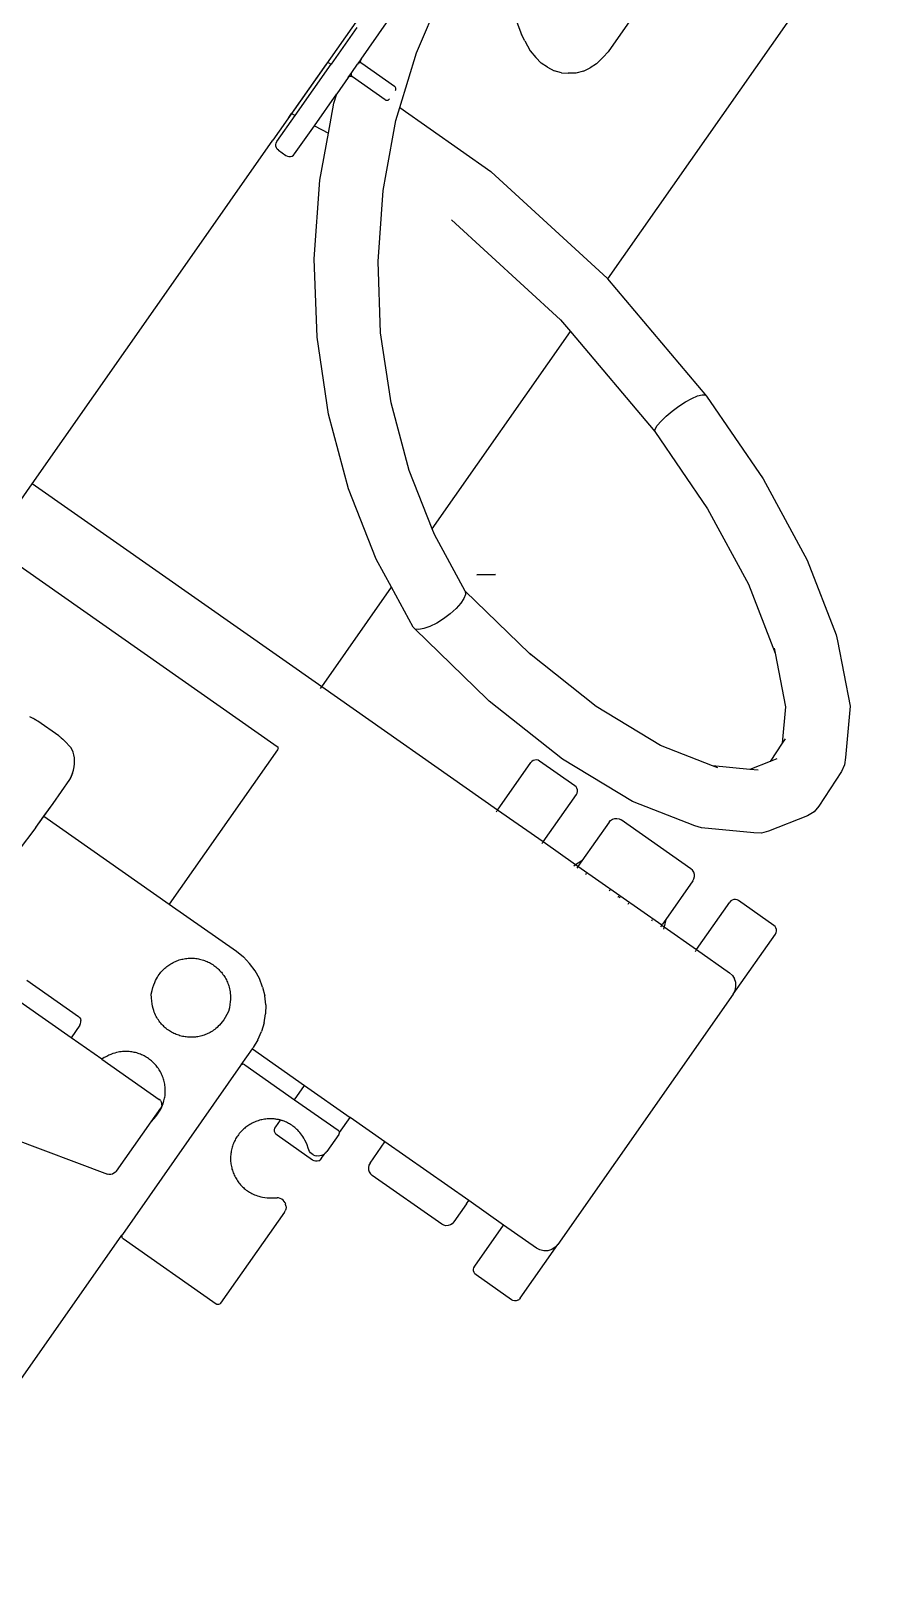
# Model space of a CAD drawing. Header units: metres. Extents: x 141303 to 146299, y 125960 to 127091.
# Drawn here: x 144687.548 to 144687.88, y 126056.619 to 126057.218 of the extents above; entities that cross this region are included whole.
import ezdxf

# ---------------------------------------------------------------- set-up
doc = ezdxf.new("R2010")
doc.units = ezdxf.units.M
doc.header["$MEASUREMENT"] = 0
doc.layers.add('Edges', color=7, linetype='Continuous')
doc.layers.add('FURNITURE', color=6, linetype='Continuous')
doc.layers.add('NVMI_WALL', color=7, linetype='Continuous', lineweight=30)

# ---------------------------------------------------------------- blocks, each defined once
blk = doc.blocks.new('Mobile C-Arm X-Ray Machine pl')
at = {"layer": 'Edges'}
for p, q in [((3.12875, 2.65041), (3.12875, 2.99253)), ((3.26103, 2.76406), (3.26891, 2.76406)), ((3.26891, 2.76406), (3.35688, 2.76406)), ((3.26891, 2.64916), (3.26891, 2.76406)), ((3.35688, 2.76406), (3.40519, 2.76406)), ((3.40359, 2.76075), (3.40366, 2.76127)), ((3.40359, 2.76075), (3.40359, 2.75775)), ((3.40366, 2.76127), (3.40387, 2.76175)), ((3.40387, 2.76175), (3.40419, 2.76216)), ((3.40419, 2.76216), (3.4046, 2.76248)), ((3.4046, 2.76248), (3.40509, 2.76268)), ((3.40509, 2.76268), (3.40561, 2.76275)), ((3.53297, 2.76406), (3.40519, 2.76406)), ((3.40561, 2.76275), (3.41595, 2.76275)), ((3.41419, 2.76406), (3.41579, 2.76406)), ((3.41579, 2.76406), (3.41595, 2.76275)), ((3.43536, 2.76406), (3.41579, 2.76406)), ((3.41595, 2.76275), (3.43631, 2.76275)), ((3.43615, 2.76406), (3.43631, 2.76275)), ((3.4509, 2.76275), (3.43631, 2.76275)), ((3.24472, 2.75806), (3.24472, 2.64984)), ((3.40359, 2.75775), (3.40366, 2.75723)), ((3.40366, 2.75723), (3.40387, 2.75675)), ((3.40387, 2.75675), (3.40419, 2.75633)), ((3.40419, 2.75633), (3.4046, 2.75602)), ((3.4046, 2.75602), (3.40509, 2.75582)), ((3.40509, 2.75582), (3.40561, 2.75575)), ((3.40561, 2.75575), (3.41681, 2.75575)), ((3.41681, 2.75575), (3.41744, 2.75062)), ((3.41681, 2.75575), (3.4295, 2.75575)), ((3.42645, 2.75474), (3.4295, 2.75575)), ((3.43594, 2.75575), (3.4295, 2.75575)), ((3.43594, 2.75575), (3.43619, 2.75571)), ((3.43594, 2.75575), (3.43794, 2.75575)), ((3.43619, 2.75571), (3.43644, 2.75561)), ((3.43768, 2.75571), (3.43619, 2.75571)), ((3.43644, 2.75561), (3.43664, 2.75545)), ((3.43664, 2.75545), (3.4368, 2.75525)), ((3.4368, 2.75525), (3.4369, 2.75501)), ((3.43707, 2.75525), (3.43697, 2.75501)), ((3.43723, 2.75545), (3.43707, 2.75525)), ((3.43744, 2.75561), (3.43723, 2.75545)), ((3.43768, 2.75571), (3.43744, 2.75561)), ((3.43794, 2.75575), (3.43768, 2.75571)), ((3.43794, 2.75575), (3.44125, 2.75575)), ((3.44151, 2.75571), (3.44125, 2.75575)), ((3.44325, 2.75575), (3.44125, 2.75575)), ((3.44325, 2.75575), (3.44125, 2.75575)), ((3.44175, 2.75561), (3.44151, 2.75571)), ((3.44151, 2.75571), (3.44299, 2.75571)), ((3.44196, 2.75545), (3.44175, 2.75561)), ((3.44212, 2.75525), (3.44196, 2.75545)), ((3.44222, 2.75501), (3.44212, 2.75525)), ((3.44229, 2.75501), (3.44239, 2.75525)), ((3.44239, 2.75525), (3.44255, 2.75545)), ((3.44255, 2.75545), (3.44275, 2.75561)), ((3.44275, 2.75561), (3.44299, 2.75571)), ((3.44299, 2.75571), (3.44325, 2.75575)), ((3.44325, 2.75575), (3.47358, 2.75575)), ((3.4033, 2.74414), (3.41744, 2.75062)), ((3.41744, 2.75062), (3.42645, 2.75474)), ((3.4369, 2.75501), (3.43694, 2.75475)), ((3.4369, 2.75501), (3.43697, 2.75501)), ((3.43697, 2.75501), (3.43694, 2.75475)), ((3.43694, 2.74175), (3.43694, 2.75475)), ((3.44225, 2.75475), (3.44222, 2.75501)), ((3.44225, 2.75475), (3.44229, 2.75501)), ((3.44225, 2.74175), (3.44225, 2.75475)), ((3.45522, 2.74219), (3.47738, 2.74679)), ((3.38138, 2.73102), (3.4033, 2.74414)), ((3.43694, 2.74175), (3.43697, 2.74149)), ((3.43697, 2.74149), (3.43707, 2.74125)), ((3.43707, 2.74125), (3.43723, 2.74104)), ((3.43723, 2.74104), (3.43744, 2.74088)), ((3.43744, 2.74088), (3.43768, 2.74078)), ((3.43765, 2.73639), (3.45522, 2.74219)), ((3.43768, 2.74078), (3.43794, 2.74075)), ((3.44125, 2.74075), (3.44151, 2.74078)), ((3.44151, 2.74078), (3.44175, 2.74088)), ((3.44175, 2.74088), (3.44196, 2.74104)), ((3.44196, 2.74104), (3.44212, 2.74125)), ((3.44212, 2.74125), (3.44222, 2.74149)), ((3.44222, 2.74149), (3.44225, 2.74175)), ((3.41741, 2.72766), (3.43345, 2.73501)), ((3.43345, 2.73501), (3.43765, 2.73639)), ((3.43765, 2.73639), (3.43752, 2.70024)), ((3.43765, 2.73648), (3.43765, 2.73639)), ((3.36106, 2.7156), (3.38138, 2.73102)), ((3.39253, 2.71346), (3.41244, 2.72538)), ((3.41244, 2.72538), (3.41741, 2.72766)), ((3.2064, 2.72139), (3.20661, 2.71994)), ((3.20667, 2.71928), (3.20661, 2.71994)), ((3.48219, 2.72116), (3.47974, 2.71759)), ((3.20668, 2.71917), (3.20667, 2.71928)), ((3.20672, 2.71877), (3.20668, 2.71917)), ((3.20674, 2.71858), (3.20672, 2.71877)), ((3.20675, 2.71848), (3.20674, 2.71858)), ((3.20676, 2.71823), (3.20675, 2.71848)), ((3.20676, 2.70995), (3.20676, 2.71823)), ((3.34269, 2.69816), (3.36106, 2.7156)), ((3.47866, 2.71561), (3.47701, 2.71231)), ((3.47866, 2.71561), (3.47974, 2.71759)), ((3.20676, 2.70995), (3.20675, 2.70971)), ((3.37408, 2.69947), (3.39253, 2.71346)), ((3.47701, 2.71231), (3.47628, 2.70949)), ((3.20589, 2.70457), (3.20612, 2.70534)), ((3.20612, 2.70534), (3.2064, 2.70679)), ((3.2064, 2.70679), (3.20661, 2.70825)), ((3.20667, 2.70891), (3.20661, 2.70825)), ((3.20668, 2.70901), (3.20667, 2.70891)), ((3.20672, 2.70942), (3.20668, 2.70901)), ((3.20674, 2.7096), (3.20672, 2.70942)), ((3.20675, 2.70971), (3.20674, 2.7096)), ((3.47576, 2.70707), (3.47628, 2.70949)), ((3.47592, 2.7046), (3.47576, 2.70707)), ((3.1994, 2.69934), (3.20043, 2.69969)), ((3.20043, 2.69969), (3.2014, 2.70011)), ((3.2014, 2.70011), (3.20231, 2.70059)), ((3.20231, 2.70059), (3.20314, 2.70114)), ((3.20314, 2.70114), (3.20389, 2.70174)), ((3.20389, 2.70174), (3.20455, 2.70239)), ((3.20455, 2.70239), (3.2051, 2.70308)), ((3.2051, 2.70308), (3.20555, 2.70381)), ((3.20555, 2.70381), (3.20589, 2.70457)), ((3.41733, 2.7017), (3.4111, 2.65398)), ((3.4375, 2.70009), (3.43088, 2.64935)), ((3.43752, 2.70024), (3.4375, 2.70009)), ((3.47592, 2.7046), (3.47614, 2.70219)), ((3.47697, 2.69982), (3.47614, 2.70219)), ((3.47697, 2.69982), (3.47818, 2.698)), ((3.17811, 2.69904), (3.16857, 2.6993)), ((3.17811, 2.69904), (3.18262, 2.69897)), ((3.17811, 2.69904), (3.18774, 2.6989)), ((3.18262, 2.69897), (3.18262, 2.64916)), ((3.18262, 2.69897), (3.18774, 2.6989)), ((3.18774, 2.6989), (3.19721, 2.69887)), ((3.19832, 2.69907), (3.1972, 2.69887)), ((3.19733, 2.6989), (3.19721, 2.69887)), ((3.19733, 2.6989), (3.19831, 2.69907)), ((3.19846, 2.69911), (3.19831, 2.69907)), ((3.1994, 2.69934), (3.19832, 2.69907)), ((3.19846, 2.69911), (3.19854, 2.69913)), ((3.19854, 2.69913), (3.1994, 2.69934)), ((3.32658, 2.67898), (3.34269, 2.69816)), ((3.3574, 2.68363), (3.37408, 2.69947)), ((3.47962, 2.69593), (3.47818, 2.698)), ((3.48156, 2.69433), (3.47962, 2.69593)), ((3.48156, 2.69433), (3.4837, 2.69317)), ((3.48596, 2.69217), (3.4837, 2.69317)), ((3.48596, 2.69217), (3.4889, 2.69169)), ((3.49127, 2.69136), (3.4889, 2.69169)), ((3.79022, 2.69136), (3.49127, 2.69136)), ((3.34278, 2.66622), (3.3574, 2.68363)), ((3.31301, 2.65841), (3.32658, 2.67898)), ((3.13575, 2.67291), (3.13575, 2.65241)), ((3.33153, 2.64916), (3.34278, 2.66622)), ((3.30839, 2.64916), (3.31301, 2.65841)), ((3.13375, 2.65041), (3.12875, 2.65041)), ((3.12875, 2.63822), (3.12875, 2.65041)), ((3.13375, 2.65041), (3.13427, 2.65048)), ((3.13427, 2.65048), (3.13475, 2.65068)), ((3.13475, 2.65068), (3.13516, 2.651)), ((3.13548, 2.65141), (3.13516, 2.651)), ((3.13568, 2.6519), (3.13548, 2.65141)), ((3.13575, 2.65241), (3.13568, 2.6519)), ((3.24439, 2.64928), (3.24417, 2.64919)), ((3.24456, 2.64943), (3.24439, 2.64928)), ((3.24467, 2.64962), (3.24456, 2.64943)), ((3.24472, 2.64984), (3.24467, 2.64962)), ((3.4111, 2.65398), (3.40982, 2.64916)), ((3.43088, 2.64935), (3.43083, 2.64916)), ((3.09093, 2.64741), (3.09926, 2.61529)), ((3.18251, 2.64908), (3.18262, 2.64916)), ((3.18262, 2.64916), (3.18251, 2.64916)), ((3.18262, 2.64916), (3.18262, 2.62253)), ((3.24391, 2.64916), (3.18262, 2.64916)), ((3.24417, 2.64919), (3.24391, 2.64916)), ((3.26824, 2.64916), (3.26874, 2.64916)), ((3.26891, 2.64916), (3.30839, 2.64916)), ((3.26891, 2.57932), (3.26891, 2.64916)), ((3.30179, 2.63593), (3.30839, 2.64916)), ((3.32107, 2.62875), (3.33045, 2.64754)), ((3.33045, 2.64754), (3.33153, 2.64916)), ((3.33153, 2.64916), (3.40982, 2.64916)), ((3.40982, 2.64916), (3.39894, 2.60808)), ((3.43083, 2.64916), (3.41805, 2.60095)), ((3.70644, 2.64916), (3.43083, 2.64916)), ((3.12875, 2.63822), (3.12875, 2.61541)), ((3.2965, 2.60281), (3.30168, 2.63504)), ((3.30168, 2.63504), (3.30179, 2.63593)), ((3.30224, 2.63398), (3.30168, 2.63504)), ((3.30343, 2.6328), (3.30224, 2.63398)), ((3.30516, 2.63159), (3.30343, 2.6328)), ((3.30732, 2.63043), (3.30516, 2.63159)), ((3.30976, 2.6294), (3.30732, 2.63043)), ((3.31231, 2.62857), (3.30976, 2.6294)), ((3.3148, 2.628), (3.31231, 2.62857)), ((3.31707, 2.62772), (3.3148, 2.628)), ((3.31649, 2.60005), (3.32107, 2.62875)), ((3.31895, 2.62776), (3.31707, 2.62772)), ((3.32031, 2.62811), (3.31895, 2.62776)), ((3.32107, 2.62875), (3.32031, 2.62811)), ((3.18185, 2.61672), (3.18242, 2.6196)), ((3.18262, 2.62253), (3.18242, 2.6196)), ((3.09945, 2.61481), (3.09926, 2.61529)), ((3.09977, 2.61435), (3.09945, 2.61481)), ((3.10019, 2.61396), (3.09977, 2.61435)), ((3.12848, 2.61441), (3.12816, 2.614)), ((3.12868, 2.6149), (3.12848, 2.61441)), ((3.12868, 2.6149), (3.12875, 2.61541)), ((3.18091, 2.61393), (3.18185, 2.61672)), ((3.10068, 2.61367), (3.10019, 2.61396)), ((3.10121, 2.61348), (3.10068, 2.61367)), ((3.10175, 2.61341), (3.10121, 2.61348)), ((3.10175, 2.61341), (3.12127, 2.61341)), ((3.12127, 2.61341), (3.12675, 2.61341)), ((3.12142, 2.61335), (3.12127, 2.61341)), ((3.12727, 2.61348), (3.12675, 2.61341)), ((3.12775, 2.61368), (3.12727, 2.61348)), ((3.12775, 2.61368), (3.12816, 2.614)), ((3.17797, 2.60885), (3.17961, 2.6113)), ((3.17961, 2.6113), (3.18091, 2.61393)), ((3.17383, 2.6047), (3.17138, 2.60307)), ((3.17383, 2.6047), (3.17604, 2.60664)), ((3.17797, 2.60885), (3.17604, 2.60664)), ((3.39894, 2.60808), (3.38824, 2.57968)), ((3.39894, 2.60808), (3.39969, 2.60845)), ((3.39969, 2.60845), (3.40104, 2.60855)), ((3.40104, 2.60855), (3.4029, 2.60838)), ((3.4029, 2.60838), (3.40515, 2.60795)), ((3.40515, 2.60795), (3.40762, 2.60728)), ((3.40762, 2.60728), (3.41015, 2.60642)), ((3.41015, 2.60642), (3.41257, 2.60543)), ((3.41257, 2.60543), (3.41471, 2.60438)), ((3.41471, 2.60438), (3.41642, 2.60334)), ((2.94843, 2.60006), (3.08573, 2.60003)), ((3.08499, 2.59906), (3.08502, 2.59932)), ((3.08499, 2.56206), (3.08499, 2.59906)), ((3.08502, 2.59932), (3.08512, 2.59956)), ((3.08512, 2.59956), (3.08528, 2.59977)), ((3.08549, 2.59993), (3.08528, 2.59977)), ((3.08573, 2.60003), (3.08549, 2.59993)), ((3.08599, 2.60006), (3.08573, 2.60003)), ((3.15299, 2.60006), (3.08599, 2.60006)), ((3.15299, 2.60006), (3.15325, 2.60003)), ((3.15325, 2.60003), (3.15961, 2.60006)), ((3.15325, 2.60003), (3.15349, 2.59993)), ((3.15349, 2.59993), (3.1537, 2.59977)), ((3.15386, 2.59956), (3.1537, 2.59977)), ((3.15396, 2.59932), (3.15386, 2.59956)), ((3.15399, 2.59906), (3.15396, 2.59932)), ((3.15399, 2.59906), (3.15399, 2.57932)), ((3.15961, 2.60006), (3.15961, 2.57932)), ((3.15961, 2.60006), (3.16015, 2.60006)), ((3.16308, 2.60025), (3.16015, 2.60006)), ((3.16308, 2.60025), (3.16596, 2.60083)), ((3.16875, 2.60177), (3.16596, 2.60083)), ((3.16875, 2.60177), (3.17138, 2.60307)), ((3.29462, 2.57154), (3.29638, 2.60186)), ((3.29638, 2.60186), (3.2965, 2.60281)), ((3.31488, 2.57246), (3.31649, 2.60005)), ((3.31639, 2.59946), (3.31649, 2.60005)), ((3.41805, 2.60095), (3.40657, 2.57045)), ((3.41642, 2.60334), (3.4176, 2.60238)), ((3.4176, 2.60238), (3.41816, 2.60157)), ((3.41816, 2.60157), (3.41805, 2.60095)), ((3.14183, 2.57874), (3.14225, 2.57905)), ((3.14225, 2.57905), (3.14273, 2.57925)), ((3.14273, 2.57925), (3.14325, 2.57932)), ((3.14325, 2.57932), (3.1459, 2.57932)), ((3.15399, 2.57932), (3.15399, 2.56206)), ((3.15399, 2.57932), (3.15961, 2.57932)), ((3.15961, 2.57932), (3.15961, 2.56127)), ((3.26824, 2.57932), (3.26874, 2.57932)), ((3.26891, 2.57932), (3.28776, 2.57932)), ((3.26891, 2.56127), (3.26891, 2.57932)), ((3.28828, 2.57925), (3.28776, 2.57932)), ((3.28876, 2.57905), (3.28828, 2.57925)), ((3.28918, 2.57874), (3.28876, 2.57905)), ((3.38824, 2.57968), (3.37583, 2.55471)), ((3.14125, 2.57732), (3.14131, 2.57784)), ((3.14125, 2.56327), (3.14125, 2.57732)), ((3.14131, 2.57784), (3.14151, 2.57832)), ((3.14151, 2.57832), (3.14183, 2.57874)), ((3.2895, 2.57832), (3.28918, 2.57874)), ((3.2897, 2.57784), (3.2895, 2.57832)), ((3.28976, 2.57732), (3.2897, 2.57784)), ((3.28976, 2.56327), (3.28976, 2.57732)), ((3.29637, 2.54507), (3.29462, 2.57154)), ((3.3165, 2.54804), (3.31488, 2.57246)), ((3.40657, 2.57045), (3.3932, 2.54356)), ((3.12484, 2.56525), (3.12458, 2.56571)), ((3.12502, 2.56474), (3.12484, 2.56525)), ((3.12496, 2.56314), (3.12508, 2.56367)), ((3.12509, 2.5642), (3.12502, 2.56474)), ((3.12508, 2.56367), (3.12509, 2.5642)), ((3.14276, 2.56463), (3.14282, 2.56518)), ((3.1428, 2.56407), (3.14276, 2.56463)), ((3.1428, 2.56407), (3.14291, 2.56353)), ((3.14282, 2.56518), (3.14297, 2.56571)), ((3.08502, 2.5618), (3.08499, 2.56206)), ((3.08512, 2.56156), (3.08502, 2.5618)), ((3.08528, 2.56135), (3.08512, 2.56156)), ((3.08549, 2.5612), (3.08528, 2.56135)), ((3.08573, 2.5611), (3.08549, 2.5612)), ((3.08599, 2.56106), (3.08573, 2.5611)), ((3.12212, 2.56106), (3.08599, 2.56106)), ((3.12212, 2.56106), (3.12266, 2.56111)), ((3.12318, 2.56125), (3.12266, 2.56111)), ((3.12366, 2.56149), (3.12318, 2.56125)), ((3.12409, 2.56181), (3.12366, 2.56149)), ((3.12409, 2.56181), (3.12446, 2.5622)), ((3.12475, 2.56265), (3.12446, 2.5622)), ((3.12475, 2.56265), (3.12496, 2.56314)), ((3.14131, 2.56275), (3.14125, 2.56327)), ((3.14151, 2.56227), (3.14131, 2.56275)), ((3.14183, 2.56186), (3.14151, 2.56227)), ((3.14225, 2.56154), (3.14183, 2.56186)), ((3.14225, 2.56154), (3.14273, 2.56134)), ((3.14325, 2.56127), (3.14273, 2.56134)), ((3.14291, 2.56353), (3.14312, 2.56301)), ((3.1434, 2.56254), (3.14312, 2.56301)), ((3.14325, 2.56127), (3.14508, 2.56127)), ((3.14376, 2.56211), (3.1434, 2.56254)), ((3.14417, 2.56175), (3.14376, 2.56211)), ((3.14464, 2.56145), (3.14417, 2.56175)), ((3.14464, 2.56145), (3.14508, 2.56127)), ((3.14508, 2.56127), (3.14516, 2.56124)), ((3.14569, 2.56111), (3.14516, 2.56124)), ((3.14569, 2.56111), (3.14625, 2.56106)), ((3.15299, 2.56106), (3.14625, 2.56106)), ((3.15299, 2.56106), (3.15325, 2.5611)), ((3.15325, 2.5611), (3.15349, 2.5612)), ((3.15349, 2.5612), (3.15359, 2.56127)), ((3.15359, 2.56127), (3.1537, 2.56135)), ((3.15359, 2.56127), (3.15961, 2.56127)), ((3.1537, 2.56135), (3.15386, 2.56156)), ((3.15386, 2.56156), (3.15396, 2.5618)), ((3.15396, 2.5618), (3.15399, 2.56206)), ((3.15961, 2.54741), (3.15961, 2.56127)), ((3.26824, 2.56127), (3.26874, 2.56127)), ((3.26891, 2.56127), (3.28776, 2.56127)), ((3.26891, 2.54833), (3.26891, 2.56127)), ((3.28776, 2.56127), (3.28828, 2.56134)), ((3.28828, 2.56134), (3.28876, 2.56154)), ((3.28876, 2.56154), (3.28918, 2.56186)), ((3.28918, 2.56186), (3.2895, 2.56227)), ((3.2895, 2.56227), (3.2897, 2.56275)), ((3.2897, 2.56275), (3.28976, 2.56327)), ((3.37583, 2.55471), (3.36249, 2.53473)), ((3.26874, 2.5484), (3.26824, 2.54861)), ((3.1484, 2.54532), (3.14831, 2.54459)), ((3.14831, 2.51695), (3.14831, 2.54459)), ((3.14869, 2.546), (3.1484, 2.54532)), ((3.14914, 2.54658), (3.14869, 2.546)), ((3.14973, 2.54703), (3.14914, 2.54658)), ((3.15041, 2.54731), (3.14973, 2.54703)), ((3.15115, 2.54741), (3.15041, 2.54731)), ((3.15115, 2.54741), (3.15961, 2.54741)), ((3.15978, 2.54741), (3.15961, 2.54741)), ((3.15961, 2.51416), (3.15961, 2.54741)), ((3.26874, 2.54741), (3.26824, 2.54741)), ((3.26824, 2.54388), (3.2687, 2.54388)), ((3.27112, 2.54741), (3.26891, 2.54833)), ((3.26891, 2.54741), (3.26891, 2.54833)), ((3.27112, 2.54741), (3.26891, 2.54741)), ((3.26891, 2.51416), (3.26891, 2.54741)), ((3.28651, 2.54741), (3.27112, 2.54741)), ((3.28651, 2.54741), (3.28725, 2.54731)), ((3.28725, 2.54731), (3.28793, 2.54703)), ((3.28793, 2.54703), (3.28852, 2.54658)), ((3.28852, 2.54658), (3.28897, 2.546)), ((3.28897, 2.546), (3.28925, 2.54532)), ((3.28925, 2.54532), (3.28935, 2.54459)), ((3.28935, 2.51695), (3.28935, 2.54459)), ((3.30155, 2.52392), (3.29637, 2.54507)), ((3.32082, 2.53037), (3.3165, 2.54804)), ((3.3932, 2.54356), (3.3787, 2.52183)), ((3.26824, 2.53452), (3.2687, 2.53452)), ((3.36249, 2.53473), (3.35013, 2.52191)), ((3.36365, 2.53593), (3.36249, 2.53473)), ((3.26824, 2.531), (3.2687, 2.531)), ((3.26824, 2.53054), (3.2687, 2.53054)), ((3.32127, 2.52853), (3.32082, 2.53037)), ((3.32685, 2.51974), (3.32082, 2.53037)), ((3.26824, 2.52703), (3.2687, 2.52703)), ((3.30219, 2.52173), (3.30155, 2.52392)), ((3.31063, 2.50687), (3.30219, 2.52173)), ((3.33271, 2.51584), (3.32685, 2.51974)), ((3.32816, 2.51744), (3.32685, 2.51974)), ((3.35013, 2.52191), (3.33985, 2.51607)), ((3.37741, 2.52043), (3.36236, 2.50484)), ((3.3787, 2.52183), (3.37741, 2.52043)), ((3.1484, 2.51622), (3.14831, 2.51695)), ((3.14869, 2.51554), (3.1484, 2.51622)), ((3.14914, 2.51496), (3.14869, 2.51554)), ((3.14973, 2.51451), (3.14914, 2.51496)), ((3.15041, 2.51423), (3.14973, 2.51451)), ((3.15115, 2.51414), (3.15041, 2.51423)), ((3.1583, 2.51414), (3.15115, 2.51414)), ((3.1583, 2.51414), (3.15961, 2.51416)), ((3.15961, 2.51416), (3.15978, 2.51414)), ((3.15961, 2.50032), (3.15961, 2.51416)), ((3.26824, 2.51767), (3.2687, 2.51767)), ((3.26874, 2.51414), (3.26824, 2.51414)), ((3.26891, 2.51416), (3.26934, 2.51414)), ((3.26891, 2.51416), (3.26891, 2.51321)), ((3.27112, 2.51414), (3.26891, 2.51321)), ((3.27112, 2.51414), (3.26934, 2.51414)), ((3.28651, 2.51414), (3.27112, 2.51414)), ((3.28651, 2.51414), (3.28725, 2.51423)), ((3.28725, 2.51423), (3.28793, 2.51451)), ((3.28793, 2.51451), (3.28852, 2.51496)), ((3.28852, 2.51496), (3.28897, 2.51554)), ((3.28897, 2.51554), (3.28925, 2.51622)), ((3.28925, 2.51622), (3.28935, 2.51695)), ((3.33985, 2.51607), (3.33271, 2.51584)), ((3.33466, 2.51454), (3.33271, 2.51584)), ((3.34154, 2.51613), (3.33985, 2.51607)), ((3.26874, 2.51314), (3.26824, 2.51293)), ((3.26891, 2.51321), (3.26891, 2.50032)), ((3.312, 2.50482), (3.31063, 2.50687)), ((3.31387, 2.50328), (3.312, 2.50482)), ((3.32521, 2.49572), (3.31387, 2.50328)), ((3.36236, 2.50484), (3.34783, 2.49659)), ((3.14125, 2.49832), (3.14131, 2.49884)), ((3.14125, 2.48427), (3.14125, 2.49832)), ((3.14131, 2.49884), (3.14151, 2.49932)), ((3.14151, 2.49932), (3.14183, 2.49974)), ((3.14183, 2.49974), (3.14225, 2.50005)), ((3.14225, 2.50005), (3.14273, 2.50025)), ((3.14273, 2.50025), (3.14325, 2.50032)), ((3.14325, 2.50032), (3.15961, 2.50032)), ((3.15961, 2.50032), (3.15978, 2.50032)), ((3.15961, 2.48727), (3.15961, 2.50032)), ((3.26824, 2.50032), (3.26874, 2.50032)), ((3.26891, 2.50032), (3.28776, 2.50032)), ((3.26891, 2.50032), (3.26891, 2.48727)), ((3.28828, 2.50025), (3.28776, 2.50032)), ((3.28876, 2.50005), (3.28828, 2.50025)), ((3.28918, 2.49974), (3.28876, 2.50005)), ((3.2895, 2.49932), (3.28918, 2.49974)), ((3.2897, 2.49884), (3.2895, 2.49932)), ((3.28976, 2.49832), (3.2897, 2.49884)), ((3.28976, 2.48427), (3.28976, 2.49832)), ((3.32749, 2.49476), (3.32521, 2.49572)), ((3.32993, 2.49451), (3.32749, 2.49476)), ((3.34338, 2.49496), (3.32993, 2.49451)), ((3.34572, 2.49543), (3.34338, 2.49496)), ((3.34783, 2.49659), (3.34572, 2.49543)), ((3.14131, 2.48375), (3.14125, 2.48427)), ((3.14151, 2.48327), (3.14131, 2.48375)), ((3.14183, 2.48286), (3.14151, 2.48327)), ((3.15978, 2.48598), (3.15961, 2.48727)), ((3.16028, 2.48477), (3.15978, 2.48598)), ((3.16108, 2.48373), (3.16028, 2.48477)), ((3.16211, 2.48294), (3.16108, 2.48373)), ((3.26641, 2.48294), (3.26745, 2.48373)), ((3.26745, 2.48373), (3.26824, 2.48477)), ((3.26874, 2.48598), (3.26824, 2.48477)), ((3.26874, 2.48598), (3.26891, 2.48727)), ((3.28918, 2.48286), (3.2895, 2.48327)), ((3.2895, 2.48327), (3.2897, 2.48375)), ((3.2897, 2.48375), (3.28976, 2.48427)), ((3.14225, 2.48254), (3.14183, 2.48286)), ((3.14225, 2.48254), (3.14273, 2.48234)), ((3.14325, 2.48227), (3.14273, 2.48234)), ((3.14325, 2.48227), (3.16461, 2.48227)), ((3.16332, 2.48244), (3.16211, 2.48294)), ((3.16461, 2.48227), (3.16332, 2.48244)), ((3.26391, 2.48227), (3.16461, 2.48227)), ((3.26391, 2.48227), (3.26521, 2.48244)), ((3.26391, 2.48227), (3.28776, 2.48227)), ((3.26521, 2.48244), (3.26641, 2.48294)), ((3.28776, 2.48227), (3.28828, 2.48234)), ((3.28828, 2.48234), (3.28876, 2.48254)), ((3.28876, 2.48254), (3.28918, 2.48286))]:
    blk.add_line(p, q, dxfattribs=at)
for points in [[(3.12142, 2.61335), (3.12261, 2.61322), (3.12365, 2.61314), (3.12457, 2.6131), (3.12538, 2.61312), (3.12609, 2.61316), (3.12673, 2.61324), (3.1273, 2.61334), (3.12783, 2.61346), (3.12833, 2.61359), (3.1288, 2.61372), (3.12925, 2.61387), (3.12967, 2.61403), (3.13008, 2.6142), (3.13047, 2.61438), (3.13085, 2.61457), (3.13121, 2.61478), (3.13157, 2.615), (3.13193, 2.61522), (3.13227, 2.61546), (3.13261, 2.61571), (3.13294, 2.61597), (3.13326, 2.61625), (3.13357, 2.61653), (3.13387, 2.61682), (3.13417, 2.61712), (3.13445, 2.61744), (3.13472, 2.61776), (3.13498, 2.61809), (3.13523, 2.61842), (3.13547, 2.61877), (3.1357, 2.61912), (3.13592, 2.61948), (3.13612, 2.61985), (3.13631, 2.62023), (3.13649, 2.62061), (3.13666, 2.62099), (3.13682, 2.62138), (3.13696, 2.62178), (3.13709, 2.62218), (3.1372, 2.62258), (3.1373, 2.62299), (3.13739, 2.6234), (3.13747, 2.62382), (3.13753, 2.62423), (3.13758, 2.62465), (3.13761, 2.62507), (3.13763, 2.62549), (3.13764, 2.62591), (3.13763, 2.62633), (3.13761, 2.62675), (3.13758, 2.62717), (3.13753, 2.62759), (3.13747, 2.628), (3.13739, 2.62842), (3.1373, 2.62883), (3.1372, 2.62924), (3.13709, 2.62964), (3.13696, 2.63004), (3.13682, 2.63044), (3.13666, 2.63083), (3.13649, 2.63121), (3.13631, 2.63159), (3.13612, 2.63197), (3.13592, 2.63234), (3.1357, 2.6327), (3.13547, 2.63305), (3.13522, 2.6334), (3.13496, 2.63375), (3.13467, 2.6341), (3.13436, 2.63446), (3.13402, 2.63481), (3.13365, 2.63517), (3.13325, 2.63553), (3.13281, 2.63591), (3.13232, 2.63628), (3.13177, 2.63666), (3.13115, 2.63705), (3.13044, 2.63744), (3.12965, 2.63783), (3.12875, 2.63822)], [(3.16515, 2.61335), (3.16397, 2.61322), (3.16292, 2.61314), (3.162, 2.6131), (3.1612, 2.61312), (3.16048, 2.61316), (3.15984, 2.61324), (3.15927, 2.61334), (3.15874, 2.61346), (3.15824, 2.61359), (3.15777, 2.61372), (3.15733, 2.61387), (3.1569, 2.61403), (3.1565, 2.6142), (3.15611, 2.61438), (3.15573, 2.61457), (3.15536, 2.61478), (3.155, 2.615), (3.15465, 2.61522), (3.1543, 2.61546), (3.15396, 2.61571), (3.15363, 2.61597), (3.15331, 2.61625), (3.153, 2.61653), (3.1527, 2.61682), (3.15241, 2.61712), (3.15212, 2.61744), (3.15185, 2.61776), (3.15159, 2.61809), (3.15134, 2.61842), (3.1511, 2.61877), (3.15087, 2.61912), (3.15066, 2.61948), (3.15045, 2.61985), (3.15026, 2.62023), (3.15008, 2.62061), (3.14991, 2.62099), (3.14976, 2.62138), (3.14962, 2.62178), (3.14949, 2.62218), (3.14937, 2.62258), (3.14927, 2.62299), (3.14918, 2.6234), (3.14911, 2.62382), (3.14904, 2.62423), (3.149, 2.62465), (3.14896, 2.62507), (3.14894, 2.62549), (3.14893, 2.62591), (3.14894, 2.62633), (3.14896, 2.62675), (3.149, 2.62717), (3.14904, 2.62759), (3.14911, 2.628), (3.14918, 2.62842), (3.14927, 2.62883), (3.14937, 2.62924), (3.14949, 2.62964), (3.14962, 2.63004), (3.14977, 2.63045), (3.14993, 2.63086), (3.15012, 2.63127), (3.15033, 2.63169), (3.15057, 2.63212), (3.15083, 2.63256), (3.15112, 2.63302), (3.15146, 2.63349), (3.15185, 2.634), (3.15232, 2.63454), (3.15289, 2.63512), (3.15356, 2.63574), (3.15435, 2.63643), (3.15529, 2.63717)], [(3.15529, 2.63717), (3.1564, 2.63761), (3.15738, 2.63795), (3.15826, 2.63822), (3.15905, 2.63842), (3.15975, 2.63856), (3.16038, 2.63865), (3.16097, 2.6387), (3.16151, 2.63872), (3.16202, 2.63873), (3.16251, 2.63872), (3.16298, 2.63869), (3.16343, 2.63865), (3.16387, 2.63859), (3.16429, 2.63851), (3.1647, 2.63843), (3.16511, 2.63832), (3.16552, 2.63821), (3.16592, 2.63808), (3.16631, 2.63794), (3.16671, 2.63778), (3.16709, 2.63762), (3.16747, 2.63744), (3.16785, 2.63724), (3.16821, 2.63704), (3.16857, 2.63682), (3.16893, 2.6366), (3.16927, 2.63636), (3.16961, 2.63611), (3.16994, 2.63584), (3.17026, 2.63557), (3.17057, 2.63529), (3.17087, 2.635), (3.17117, 2.6347), (3.17145, 2.63438), (3.17172, 2.63406), (3.17198, 2.63373), (3.17223, 2.6334), (3.17247, 2.63305), (3.1727, 2.6327), (3.17292, 2.63234), (3.17312, 2.63197), (3.17331, 2.63159), (3.17349, 2.63121), (3.17366, 2.63083), (3.17382, 2.63044), (3.17396, 2.63004), (3.17409, 2.62964), (3.1742, 2.62924), (3.1743, 2.62883), (3.17439, 2.62842), (3.17447, 2.628), (3.17453, 2.62759), (3.17458, 2.62717), (3.17461, 2.62675), (3.17463, 2.62633), (3.17464, 2.62591), (3.17463, 2.62549), (3.17461, 2.62507), (3.17458, 2.62465), (3.17453, 2.62423), (3.17447, 2.62382), (3.17439, 2.6234), (3.1743, 2.62299), (3.1742, 2.62258), (3.17409, 2.62218), (3.17396, 2.62178), (3.17382, 2.62138), (3.17366, 2.62099), (3.17349, 2.62061), (3.17331, 2.62023), (3.17312, 2.61985), (3.17292, 2.61948), (3.1727, 2.61912), (3.17247, 2.61877), (3.17222, 2.61841), (3.17196, 2.61806), (3.17167, 2.61771), (3.17136, 2.61736), (3.17102, 2.61701), (3.17065, 2.61665), (3.17025, 2.61628), (3.1698, 2.61591), (3.16929, 2.61552), (3.1687, 2.61513), (3.168, 2.61471), (3.16719, 2.61428), (3.16625, 2.61383), (3.16515, 2.61335)], [(3.14297, 2.56571), (3.14368, 2.56667), (3.14427, 2.56754), (3.14475, 2.56832), (3.14515, 2.56902), (3.14546, 2.56966), (3.14572, 2.57025), (3.14592, 2.5708), (3.14608, 2.57132), (3.14622, 2.57181), (3.14633, 2.57229), (3.14643, 2.57275), (3.1465, 2.5732), (3.14656, 2.57363), (3.1466, 2.57406), (3.14662, 2.57449), (3.14663, 2.57491), (3.14662, 2.57533), (3.1466, 2.57574), (3.14657, 2.57615), (3.14653, 2.57654), (3.14649, 2.57692), (3.14644, 2.57727), (3.14639, 2.57759), (3.14633, 2.57789), (3.14628, 2.57814), (3.14622, 2.57837), (3.14616, 2.57858), (3.1461, 2.57877), (3.14604, 2.57895), (3.14597, 2.57913), (3.1459, 2.57931), (3.14582, 2.57949), (3.14574, 2.5797), (3.14565, 2.57992), (3.14554, 2.58015), (3.14543, 2.5804), (3.1453, 2.58066), (3.14516, 2.58093), (3.14501, 2.58121), (3.14483, 2.58151), (3.14464, 2.58181), (3.14443, 2.58212), (3.1442, 2.58244), (3.14396, 2.58275), (3.1437, 2.58307), (3.14344, 2.58338), (3.14315, 2.58369), (3.14286, 2.58399), (3.14256, 2.58429), (3.14225, 2.58457), (3.14193, 2.58484), (3.1416, 2.5851), (3.14126, 2.58535), (3.14091, 2.58559), (3.14056, 2.58582), (3.1402, 2.58604), (3.13983, 2.58624), (3.13946, 2.58643), (3.13908, 2.58661), (3.13869, 2.58678), (3.1383, 2.58694), (3.1379, 2.58708), (3.1375, 2.58721), (3.1371, 2.58732), (3.13669, 2.58742), (3.13628, 2.58751), (3.13587, 2.58759), (3.13545, 2.58765), (3.13503, 2.5877), (3.13461, 2.58773), (3.13419, 2.58775), (3.13377, 2.58776), (3.13335, 2.58775), (3.13293, 2.58773), (3.13251, 2.5877), (3.1321, 2.58765), (3.13168, 2.58759), (3.13127, 2.58751), (3.13086, 2.58742), (3.13045, 2.58732), (3.13004, 2.58721), (3.12964, 2.58708), (3.12925, 2.58694), (3.12886, 2.58678), (3.12847, 2.58661), (3.12809, 2.58643), (3.12772, 2.58624), (3.12735, 2.58604), (3.12699, 2.58582), (3.12663, 2.58559), (3.12629, 2.58535), (3.12595, 2.5851), (3.12562, 2.58484), (3.1253, 2.58457), (3.12499, 2.58429), (3.12469, 2.58399), (3.12439, 2.58369), (3.12411, 2.58338), (3.12384, 2.58306), (3.12358, 2.58273), (3.12333, 2.58239), (3.12309, 2.58205), (3.12286, 2.58169), (3.12264, 2.58133), (3.12244, 2.58097), (3.12225, 2.58059), (3.12207, 2.58021), (3.1219, 2.57983), (3.12175, 2.57943), (3.1216, 2.57904), (3.12147, 2.57864), (3.12136, 2.57823), (3.12126, 2.57783), (3.12117, 2.57741), (3.12109, 2.577), (3.12103, 2.57658), (3.12098, 2.57617), (3.12095, 2.57575), (3.12093, 2.57533), (3.12092, 2.57491), (3.12093, 2.57449), (3.12095, 2.57406), (3.12099, 2.57363), (3.12104, 2.5732), (3.12112, 2.57275), (3.12121, 2.57229), (3.12133, 2.57181), (3.12147, 2.57132), (3.12163, 2.5708), (3.12183, 2.57025), (3.12208, 2.56966), (3.1224, 2.56902), (3.12279, 2.56832), (3.12328, 2.56754), (3.12387, 2.56667), (3.12458, 2.56571)]]:
    blk.add_lwpolyline(points, dxfattribs=at)

msp = doc.modelspace()

# ---------------------------------------------------------------- linework, layer by layer
at = {"layer": 'NVMI_WALL'}
msp.add_line((144687.72076, 126057.00791), (144687.7279, 126057.00792), dxfattribs=at)

# ---------------------------------------------------------------- block references
at = {"layer": 'FURNITURE', "xscale": 1.190213132251739, "yscale": 1.190213132251739, "zscale": 1.190213132251739, "rotation": 54.9676855275574}
msp.add_blockref('Mobile C-Arm X-Ray Machine pl', (144688.00909, 126051.96879), dxfattribs=at)

doc.saveas('drawing.dxf')
